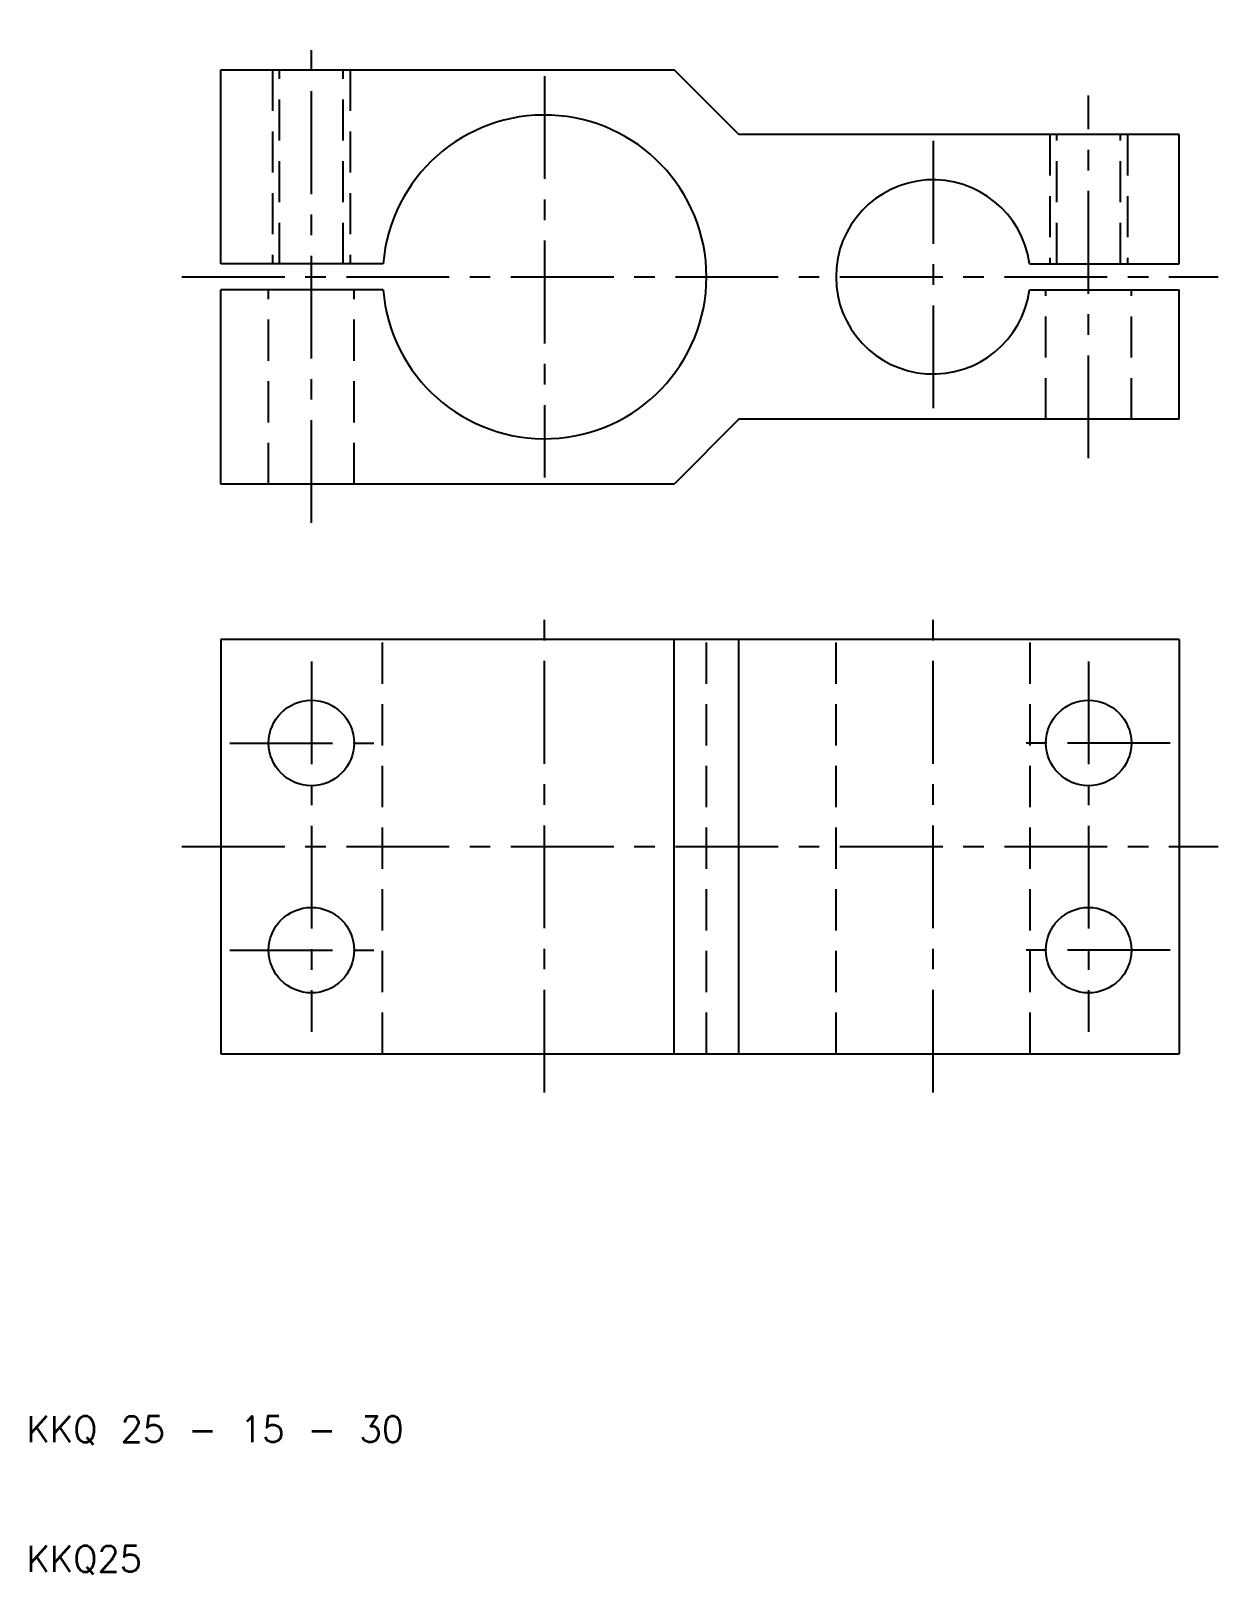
# Model space of a CAD drawing. Extents: x 10 to 102, y 10 to 129.
import ezdxf

# ---------------------------------------------------------------- set-up
doc = ezdxf.new("R2010")
doc.units = 0
doc.header["$LTSCALE"] = 0.25
doc.linetypes.add('CENTER', pattern=[50.8, 31.75, -6.35, 6.35, -6.35])
doc.linetypes.add('DASHED', pattern=[19.05, 12.7, -6.35])
doc.layers.get('0').update_dxf_attribs({"linetype": 'CONTINUOUS'})
doc.layers.add('CENTER', color=1, linetype='CENTER')
doc.styles.get("Standard").update_dxf_attribs({"font": 'txt.shx', "bigfont": 'extfont.shx'})

msp = doc.modelspace()

# ---------------------------------------------------------------- linework, layer by layer
for p, q in [((25, 126), (60, 126)), ((25, 111), (25, 126)), ((65, 121), (60, 126)), ((99, 121), (65, 121)), ((99, 111), (99, 121)), ((37.5401, 111), (25, 111)), ((87.433, 111), (99, 111)), ((25, 94), (25, 109)), ((37.5401, 109), (25, 109)), ((87.433, 109), (99, 109)), ((99, 99), (99, 109)), ((65, 99), (60, 94)), ((99, 99), (65, 99)), ((60, 94), (25, 94)), ((99, 82), (25, 82)), ((25, 82), (25, 50)), ((60, 50), (60, 82)), ((65, 50), (65, 82)), ((99, 82), (99, 50)), ((25, 50), (99, 50))]:
    msp.add_line(p, q)
at = {"color": 3, "linetype": 'DASHED'}
for p, q in [((29, 126), (29, 111)), ((29.5415, 111), (29.5415, 126)), ((34.4585, 111), (34.4585, 126)), ((35, 126), (35, 111)), ((89, 121), (89, 111)), ((89.5415, 111), (89.5415, 121)), ((94.4585, 111), (94.4585, 121)), ((95, 121), (95, 111)), ((28.7, 94), (28.7, 109)), ((35.3, 94), (35.3, 109)), ((88.7, 99), (88.7, 109)), ((95.3, 99), (95.3, 109)), ((37.5, 50), (37.5, 82)), ((62.5, 50), (62.5, 82)), ((72.5, 50), (72.5, 82)), ((87.5, 50), (87.5, 82))]:
    msp.add_line(p, q, dxfattribs=at)
for centre in [(32, 74), (92, 74), (32, 58), (92, 58)]:
    msp.add_circle(centre, 3.3)
for centre, radius, start, end in [((50, 110), 12.5, 184.588566, 175.411434), ((80, 110), 7.5, 7.662256, 352.337744)]:
    msp.add_arc(centre, radius, start, end)
at = {"layer": 'CENTER', "color": 1, "linetype": 'CENTER'}
for p, q in [((32, 91), (32, 129)), ((50, 125.5), (50, 94.5)), ((92, 96), (92, 124)), ((80, 120.5), (80, 99.5)), ((22, 110), (102, 110)), ((50, 47), (50, 85)), ((80, 47), (80, 85)), ((32, 80.3), (32, 51.7)), ((92, 80.3), (92, 51.7)), ((25.7, 74), (38.3, 74)), ((98.3, 74), (85.7, 74)), ((22, 66), (102, 66)), ((25.7, 58), (38.3, 58)), ((98.3, 58), (85.7, 58))]:
    msp.add_line(p, q, dxfattribs=at)

# ---------------------------------------------------------------- texts
for s, p in [('KKQ 25 - 15 - 30', (10, 20)), ('KKQ25', (10, 10))]:
    msp.add_text(s, height=2).set_placement(p)

doc.saveas('drawing.dxf')
